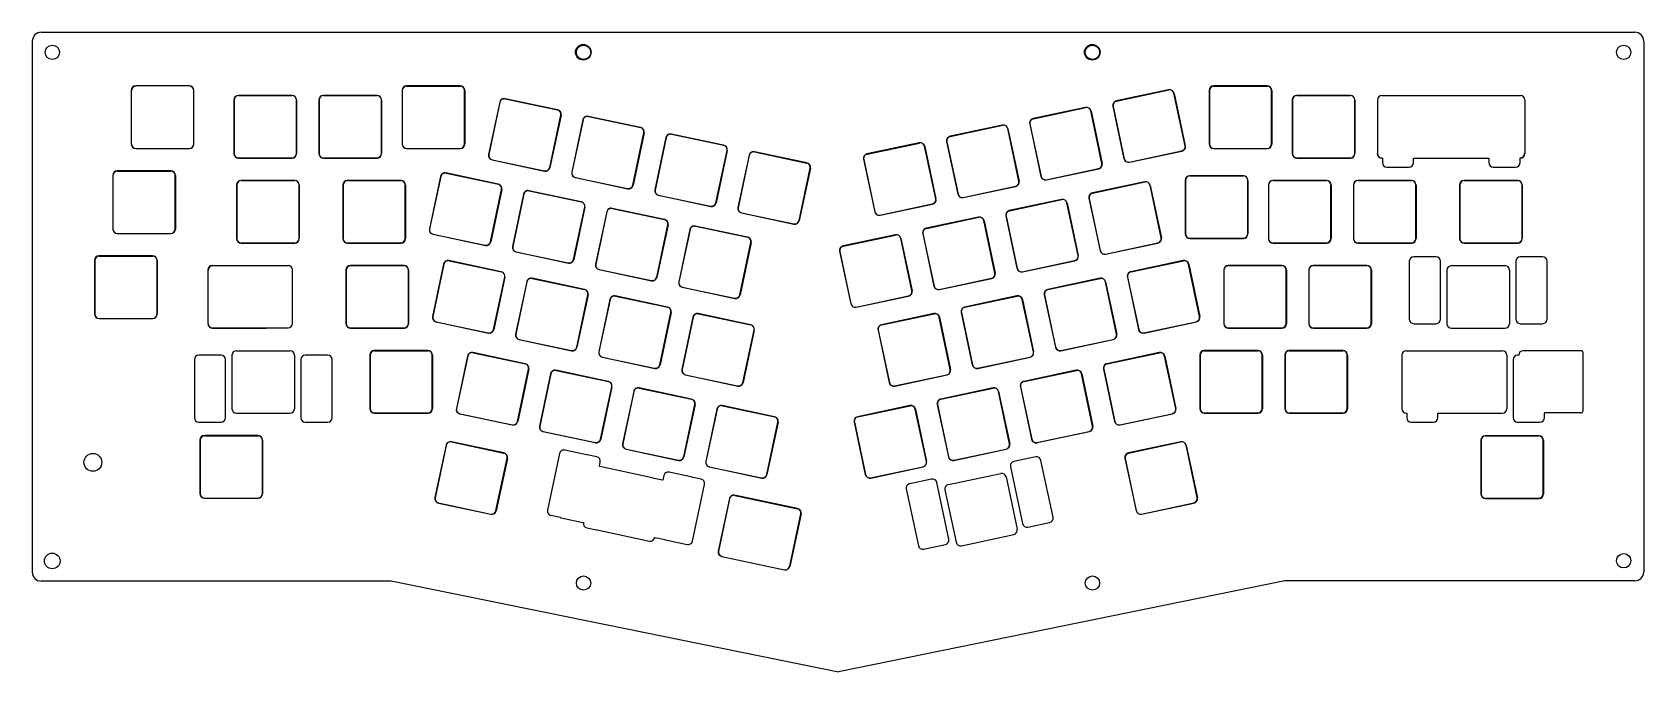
# Model space of a CAD drawing. Header units: metres. Extents: x -24 to 337, y -125 to 18.
import ezdxf

# ---------------------------------------------------------------- set-up
doc = ezdxf.new("R2010")
doc.units = ezdxf.units.M
doc.layers.get('0').update_dxf_attribs({"linetype": 'CONTINUOUS'})

msp = doc.modelspace()

# ---------------------------------------------------------------- linework, layer by layer
for p, q in [((-22.05, 18.46), (335.24, 18.46)), ((-24.05, 16.46), (-24.05, -102.45)), ((337.24, 16.46), (337.24, -102.45)), ((16.31, -33.79), (33.31, -33.79)), ((16.31, -47.79), (33.31, -47.79)), ((323.65, -66.34), (323.65, -53.38)), ((-22.05, -104.45), (56.43, -104.45)), ((56.43, -104.45), (156.72, -124.82)), ((256.76, -104.45), (156.72, -124.82)), ((335.24, -104.45), (256.76, -104.45))]:
    msp.add_line(p, q)
at = {"color": 7, "linetype": 'CONTINUOUS', "lineweight": 25}
for p, q in [((-1.86, 5.45), (-1.86, -6.55)), ((11.14, 6.45), (-0.86, 6.45)), ((12.14, -6.55), (12.14, 5.45)), ((34.16, 4.31), (22.16, 4.31)), ((22.21, 4.27), (34.21, 4.27)), ((53.21, 4.31), (41.21, 4.31)), ((41.26, 4.27), (53.26, 4.27)), ((58.85, 5.45), (58.85, -6.55)), ((58.9, 5.41), (58.9, -6.59)), ((71.85, 6.45), (59.85, 6.45)), ((59.9, 6.41), (71.9, 6.41)), ((72.85, -6.55), (72.85, 5.45)), ((72.9, 5.41), (72.9, -6.59)), ((230.72, 5.56), (218.99, 3.07)), ((219.04, 3.03), (230.78, 5.53)), ((234.41, -6.95), (231.91, 4.79)), ((231.96, 4.76), (234.46, -6.98)), ((239.81, 5.45), (239.81, -6.55)), ((239.86, 5.41), (239.86, -6.59)), ((252.81, 6.45), (240.81, 6.45)), ((240.86, 6.41), (252.86, 6.41)), ((253.81, -6.55), (253.81, 5.45)), ((253.86, 5.41), (253.86, -6.59)), ((271.44, 4.31), (259.44, 4.31)), ((259.49, 4.27), (271.49, 4.27)), ((278.54, 4.27), (309.59, 4.27)), ((21.16, 3.31), (21.16, -8.69)), ((21.21, 3.27), (21.21, -8.73)), ((35.16, -8.69), (35.16, 3.31)), ((35.21, 3.27), (35.21, -8.73)), ((40.21, 3.31), (40.21, -8.69)), ((40.26, 3.27), (40.26, -8.73)), ((54.21, -8.69), (54.21, 3.31)), ((54.26, 3.27), (54.26, -8.73)), ((80.75, 2.81), (78.26, -8.93)), ((80.8, 2.78), (78.31, -8.96)), ((93.68, 1.09), (81.94, 3.58)), ((81.99, 3.55), (93.73, 1.05)), ((212.09, 1.6), (200.35, -0.89)), ((200.4, -0.93), (212.14, 1.57)), ((215.77, -10.91), (213.28, 0.83)), ((213.33, 0.8), (215.82, -10.94)), ((218.22, 1.88), (220.71, -9.86)), ((218.27, 1.85), (220.76, -9.89)), ((258.44, 3.31), (258.44, -8.69)), ((258.49, 3.27), (258.49, -8.73)), ((272.44, -8.69), (272.44, 3.31)), ((272.49, 3.27), (272.49, -8.73)), ((277.54, 3.27), (277.54, -8.73)), ((310.59, 3.27), (310.59, -8.73)), ((91.95, -11.84), (94.45, -0.1)), ((94.5, -0.13), (92, -11.87)), ((99.39, -1.15), (96.89, -12.89)), ((99.44, -1.18), (96.94, -12.92)), ((112.31, -2.87), (100.57, -0.38)), ((100.62, -0.41), (112.36, -2.91)), ((193.46, -2.36), (181.72, -4.85)), ((181.77, -4.89), (193.51, -2.39)), ((197.14, -14.87), (194.64, -3.13)), ((194.69, -3.17), (197.19, -14.9)), ((199.58, -2.08), (202.08, -13.82)), ((199.63, -2.12), (202.13, -13.85)), ((110.58, -15.8), (113.08, -4.06)), ((113.13, -4.1), (110.64, -15.83)), ((118.02, -5.11), (115.52, -16.85)), ((118.07, -5.15), (115.58, -16.88)), ((130.94, -6.83), (119.21, -4.34)), ((119.26, -4.37), (130.99, -6.87)), ((174.82, -6.32), (163.09, -8.81)), ((163.14, -8.85), (174.87, -6.36)), ((178.5, -18.83), (176.01, -7.09)), ((176.06, -7.13), (178.56, -18.86)), ((180.95, -6.04), (183.44, -17.78)), ((181, -6.08), (183.5, -17.81)), ((-0.86, -7.55), (11.14, -7.55)), ((-0.81, -7.59), (11.19, -7.59)), ((22.16, -9.69), (34.16, -9.69)), ((22.21, -9.73), (34.21, -9.73)), ((41.21, -9.69), (53.21, -9.69)), ((41.26, -9.73), (53.26, -9.73)), ((59.85, -7.55), (71.85, -7.55)), ((59.9, -7.59), (71.9, -7.59)), ((79.03, -10.11), (90.76, -12.61)), ((79.08, -10.15), (90.82, -12.64)), ((129.22, -19.76), (131.71, -8.02)), ((131.76, -8.06), (129.27, -19.79)), ((136.65, -9.07), (134.16, -20.81)), ((136.7, -9.11), (134.21, -20.84)), ((149.58, -10.79), (137.84, -8.3)), ((137.89, -8.34), (149.63, -10.83)), ((162.32, -10), (164.81, -21.74)), ((162.37, -10.04), (164.86, -21.77)), ((221.9, -10.63), (233.64, -8.13)), ((221.95, -10.66), (233.69, -8.17)), ((240.81, -7.55), (252.81, -7.55)), ((240.86, -7.59), (252.86, -7.59)), ((259.44, -9.69), (271.44, -9.69)), ((259.49, -9.73), (271.49, -9.73)), ((278.49, -9.69), (278.58, -9.69)), ((278.54, -9.73), (278.63, -9.73)), ((278.63, -9.73), (278.63, -10.73)), ((285.63, -10.73), (285.63, -9.73)), ((285.63, -9.73), (302.51, -9.73)), ((302.51, -9.73), (302.51, -10.73)), ((309.45, -9.69), (309.54, -9.69)), ((309.51, -10.73), (309.51, -9.73)), ((309.51, -9.73), (309.59, -9.73)), ((-6.02, -13.6), (-6.02, -25.6)), ((6.98, -12.6), (-5.02, -12.6)), ((-4.97, -12.64), (7.03, -12.64)), ((7.98, -25.6), (7.98, -13.6)), ((8.03, -13.64), (8.03, -25.64)), ((67.47, -13.84), (64.98, -25.58)), ((67.52, -13.87), (65.03, -25.61)), ((80.4, -15.56), (68.66, -13.07)), ((68.71, -13.1), (80.45, -15.6)), ((97.66, -14.07), (109.4, -16.57)), ((97.71, -14.11), (109.45, -16.6)), ((147.85, -23.72), (150.35, -11.98)), ((150.4, -12.02), (147.9, -23.75)), ((203.26, -14.59), (215, -12.09)), ((203.32, -14.62), (215.05, -12.13)), ((247.45, -13.68), (235.45, -13.68)), ((235.5, -13.72), (247.5, -13.72)), ((279.63, -11.73), (284.63, -11.73)), ((303.51, -11.73), (308.51, -11.73)), ((21.76, -15.74), (21.76, -27.74)), ((21.81, -15.78), (21.81, -27.78)), ((34.76, -14.74), (22.76, -14.74)), ((22.81, -14.78), (34.81, -14.78)), ((35.76, -27.74), (35.76, -15.74)), ((35.81, -15.78), (35.81, -27.78)), ((45.57, -15.74), (45.57, -27.74)), ((45.62, -15.78), (45.62, -27.78)), ((58.57, -14.74), (46.57, -14.74)), ((46.62, -14.78), (58.62, -14.78)), ((59.57, -27.74), (59.57, -15.74)), ((59.62, -15.78), (59.62, -27.78)), ((78.67, -28.49), (81.17, -16.75)), ((81.22, -16.78), (78.72, -28.52)), ((86.11, -17.8), (83.61, -29.54)), ((86.16, -17.83), (83.66, -29.57)), ((99.03, -19.52), (87.29, -17.03)), ((87.34, -17.06), (99.08, -19.56)), ((116.29, -18.03), (128.03, -20.53)), ((184.63, -18.55), (196.37, -16.05)), ((184.68, -18.58), (196.42, -16.09)), ((225.36, -15.05), (213.63, -17.54)), ((213.68, -17.58), (225.42, -15.08)), ((229.05, -27.56), (226.55, -15.82)), ((226.6, -15.85), (229.1, -27.59)), ((234.45, -14.68), (234.45, -26.68)), ((234.5, -14.72), (234.5, -26.72)), ((248.45, -26.68), (248.45, -14.68)), ((248.5, -14.72), (248.5, -26.72)), ((253.08, -15.74), (253.08, -27.74)), ((253.13, -15.78), (253.13, -27.78)), ((266.08, -14.74), (254.08, -14.74)), ((254.13, -14.78), (266.13, -14.78)), ((267.08, -27.74), (267.08, -15.74)), ((267.13, -15.78), (267.13, -27.78)), ((272.13, -15.74), (272.13, -27.74)), ((272.18, -15.78), (272.18, -27.78)), ((285.13, -14.74), (273.13, -14.74)), ((273.18, -14.78), (285.18, -14.78)), ((286.13, -27.74), (286.13, -15.74)), ((286.18, -15.78), (286.18, -27.78)), ((295.95, -15.74), (295.95, -27.74)), ((296, -15.78), (296, -27.78)), ((308.95, -14.74), (296.95, -14.74)), ((297, -14.78), (309, -14.78)), ((309.95, -27.74), (309.95, -15.74)), ((310, -15.78), (310, -27.78)), ((97.3, -32.45), (99.8, -20.71)), ((99.85, -20.75), (97.36, -32.48)), ((117.66, -23.48), (105.93, -20.99)), ((105.98, -21.02), (117.71, -23.52)), ((116.35, -18.07), (128.08, -20.56)), ((166, -22.51), (177.73, -20.01)), ((166.05, -22.54), (177.79, -20.05)), ((206.73, -19.01), (194.99, -21.5)), ((195.04, -21.54), (206.78, -19.04)), ((210.41, -31.52), (207.92, -19.78)), ((207.97, -19.81), (210.46, -31.55)), ((212.86, -18.73), (215.35, -30.47)), ((212.91, -18.76), (215.4, -30.5)), ((104.74, -21.76), (102.24, -33.5)), ((104.79, -21.8), (102.3, -33.53)), ((115.94, -36.41), (118.43, -24.67)), ((118.48, -24.71), (115.99, -36.44)), ((136.3, -27.44), (124.56, -24.95)), ((124.61, -24.99), (136.35, -27.48)), ((134.93, -21.99), (146.67, -24.49)), ((134.98, -22.03), (146.72, -24.52)), ((188.1, -22.97), (176.36, -25.46)), ((176.41, -25.5), (188.15, -23)), ((191.78, -35.48), (189.28, -23.74)), ((189.33, -23.78), (191.83, -35.51)), ((194.22, -22.69), (196.72, -34.43)), ((194.27, -22.73), (196.77, -34.46)), ((-5.02, -26.6), (6.98, -26.6)), ((-4.97, -26.64), (7.03, -26.64)), ((22.76, -28.74), (34.76, -28.74)), ((22.81, -28.78), (34.81, -28.78)), ((46.57, -28.74), (58.57, -28.74)), ((46.62, -28.78), (58.62, -28.78)), ((65.75, -26.76), (77.48, -29.26)), ((65.8, -26.8), (77.54, -29.29)), ((123.37, -25.72), (120.88, -37.46)), ((123.42, -25.76), (120.93, -37.49)), ((134.57, -40.37), (137.07, -28.63)), ((137.12, -28.67), (134.62, -40.4)), ((169.46, -26.93), (157.73, -29.42)), ((157.78, -29.46), (169.51, -26.97)), ((173.14, -39.44), (170.65, -27.7)), ((170.7, -27.74), (173.2, -39.47)), ((175.59, -26.65), (178.08, -38.39)), ((175.64, -26.69), (178.14, -38.42)), ((216.54, -31.24), (228.28, -28.74)), ((216.59, -31.27), (228.33, -28.78)), ((235.45, -27.68), (247.45, -27.68)), ((235.5, -27.72), (247.5, -27.72)), ((254.08, -28.74), (266.08, -28.74)), ((254.13, -28.78), (266.13, -28.78)), ((273.13, -28.74), (285.13, -28.74)), ((273.18, -28.78), (285.18, -28.78)), ((296.95, -28.74), (308.95, -28.74)), ((297, -28.78), (309, -28.78)), ((2.91, -31.65), (-9.09, -31.65)), ((-9.04, -31.69), (2.96, -31.69)), ((84.38, -30.72), (96.12, -33.22)), ((84.43, -30.76), (96.17, -33.25)), ((156.96, -30.61), (159.45, -42.35)), ((157.01, -30.65), (159.5, -42.38)), ((290.68, -31.83), (285.68, -31.83)), ((314.56, -31.83), (309.56, -31.83)), ((-10.09, -32.65), (-10.09, -44.65)), ((-10.04, -32.69), (-10.04, -44.69)), ((3.91, -44.65), (3.91, -32.65)), ((3.96, -32.69), (3.96, -44.69)), ((15.31, -34.79), (15.31, -46.79)), ((16.36, -33.83), (28.36, -33.83)), ((34.31, -46.79), (34.31, -34.79)), ((46.27, -34.79), (46.27, -46.79)), ((46.32, -34.83), (46.32, -46.83)), ((59.27, -33.79), (47.27, -33.79)), ((47.32, -33.83), (59.32, -33.83)), ((60.27, -46.79), (60.27, -34.79)), ((60.32, -34.83), (60.32, -46.83)), ((68.17, -33.47), (65.68, -45.21)), ((68.22, -33.5), (65.73, -45.24)), ((81.1, -35.19), (69.36, -32.7)), ((69.41, -32.73), (81.15, -35.23)), ((103.01, -34.68), (114.75, -37.18)), ((103.07, -34.72), (114.8, -37.21)), ((197.9, -35.2), (209.64, -32.7)), ((197.96, -35.23), (209.69, -32.74)), ((233.98, -32.7), (222.25, -35.19)), ((222.3, -35.23), (234.04, -32.73)), ((237.67, -45.21), (235.17, -33.47)), ((235.22, -33.5), (237.72, -45.24)), ((243.07, -34.79), (243.07, -46.79)), ((243.12, -34.83), (243.12, -46.83)), ((256.07, -33.79), (244.07, -33.79)), ((244.12, -33.83), (256.12, -33.83)), ((257.07, -46.79), (257.07, -34.79)), ((257.12, -34.83), (257.12, -46.83)), ((262.12, -34.79), (262.12, -46.79)), ((262.17, -34.83), (262.17, -46.83)), ((275.12, -33.79), (263.12, -33.79)), ((263.17, -33.83), (275.17, -33.83)), ((276.12, -46.79), (276.12, -34.79)), ((276.17, -34.83), (276.17, -46.83)), ((284.68, -32.83), (284.68, -45.83)), ((291.68, -45.83), (291.68, -32.83)), ((293.12, -34.83), (293.12, -46.83)), ((294.12, -33.83), (306.12, -33.83)), ((307.12, -34.83), (307.12, -46.83)), ((308.56, -32.83), (308.56, -45.83)), ((315.56, -45.83), (315.56, -32.83)), ((79.37, -48.12), (81.87, -36.38)), ((81.92, -36.41), (79.42, -48.15)), ((86.81, -37.43), (84.31, -49.17)), ((86.86, -37.46), (84.36, -49.2)), ((99.73, -39.15), (87.99, -36.66)), ((88.04, -36.69), (99.78, -39.19)), ((121.65, -38.64), (133.39, -41.14)), ((121.7, -38.68), (133.44, -41.17)), ((179.27, -39.16), (191.01, -36.66)), ((179.32, -39.19), (191.06, -36.7)), ((215.35, -36.66), (203.61, -39.15)), ((203.66, -39.19), (215.4, -36.69)), ((219.03, -49.17), (216.54, -37.43)), ((216.59, -37.46), (219.08, -49.2)), ((221.48, -36.38), (223.97, -48.12)), ((221.53, -36.41), (224.02, -48.15)), ((98, -52.08), (100.5, -40.34)), ((100.55, -40.38), (98.06, -52.11)), ((105.44, -41.39), (102.94, -53.13)), ((105.49, -41.43), (103, -53.16)), ((118.36, -43.11), (106.63, -40.62)), ((106.68, -40.65), (118.41, -43.15)), ((160.64, -43.12), (172.37, -40.62)), ((160.69, -43.15), (172.43, -40.66)), ((196.72, -40.62), (184.98, -43.11)), ((185.03, -43.15), (196.77, -40.65)), ((200.4, -53.13), (197.9, -41.39)), ((197.95, -41.43), (200.45, -53.16)), ((202.84, -40.34), (205.34, -52.08)), ((202.89, -40.38), (205.39, -52.11)), ((-9.09, -45.65), (2.91, -45.65)), ((-9.04, -45.69), (2.96, -45.69)), ((66.45, -46.39), (78.18, -48.89)), ((66.5, -46.43), (78.24, -48.92)), ((116.64, -56.04), (119.13, -44.3)), ((119.18, -44.34), (116.69, -56.07)), ((124.07, -45.35), (121.58, -57.09)), ((124.12, -45.39), (121.63, -57.12)), ((137, -47.07), (125.26, -44.58)), ((125.31, -44.62), (137.05, -47.11)), ((178.08, -44.58), (166.35, -47.07)), ((166.4, -47.11), (178.13, -44.62)), ((181.76, -57.09), (179.27, -45.35)), ((179.32, -45.39), (181.82, -57.12)), ((184.21, -44.3), (186.7, -56.04)), ((184.26, -44.34), (186.76, -56.07)), ((225.16, -48.89), (236.9, -46.39)), ((225.21, -48.92), (236.95, -46.43)), ((285.68, -46.83), (290.68, -46.83)), ((309.56, -46.83), (314.56, -46.83)), ((16.36, -47.83), (28.36, -47.83)), ((47.27, -47.79), (59.27, -47.79)), ((47.32, -47.83), (59.32, -47.83)), ((85.08, -50.35), (96.82, -52.85)), ((85.13, -50.39), (96.87, -52.88)), ((135.27, -60), (137.77, -48.26)), ((137.82, -48.3), (135.32, -60.03)), ((165.58, -48.26), (168.07, -60)), ((165.63, -48.3), (168.12, -60.03)), ((206.52, -52.85), (218.26, -50.35)), ((206.58, -52.88), (218.31, -50.39)), ((244.07, -47.79), (256.07, -47.79)), ((244.12, -47.83), (256.12, -47.83)), ((263.12, -47.79), (275.12, -47.79)), ((263.17, -47.83), (275.17, -47.83)), ((294.12, -47.83), (306.12, -47.83)), ((18.28, -53.88), (13.28, -53.88)), ((20.72, -53.88), (20.72, -65.88)), ((21.72, -52.88), (33.72, -52.88)), ((34.72, -53.88), (34.72, -65.88)), ((42.16, -53.88), (37.16, -53.88)), ((51.62, -53.84), (51.62, -65.84)), ((51.67, -53.88), (51.67, -65.88)), ((64.62, -52.84), (52.62, -52.84)), ((52.67, -52.88), (64.67, -52.88)), ((65.62, -65.84), (65.62, -53.84)), ((65.67, -53.88), (65.67, -65.88)), ((73.52, -54.08), (71.03, -65.82)), ((73.57, -54.11), (71.08, -65.85)), ((86.45, -55.8), (74.71, -53.31)), ((74.76, -53.34), (86.5, -55.84)), ((228.62, -53.31), (216.89, -55.8)), ((216.94, -55.84), (228.68, -53.34)), ((232.31, -65.82), (229.81, -54.08)), ((229.86, -54.11), (232.36, -65.85)), ((237.71, -53.84), (237.71, -65.84)), ((237.76, -53.88), (237.76, -65.88)), ((250.71, -52.84), (238.71, -52.84)), ((238.76, -52.88), (250.76, -52.88)), ((251.71, -65.84), (251.71, -53.84)), ((251.76, -53.88), (251.76, -65.88)), ((256.76, -53.84), (256.76, -65.84)), ((256.81, -53.88), (256.81, -65.88)), ((269.76, -52.84), (257.76, -52.84)), ((257.81, -52.88), (269.81, -52.88)), ((270.76, -65.84), (270.76, -53.84)), ((270.81, -53.88), (270.81, -65.88)), ((283.01, -53.88), (283.01, -65.88)), ((284.01, -52.88), (305.53, -52.88)), ((306.53, -53.88), (306.53, -65.88)), ((309.2, -53.88), (308.97, -53.88)), ((323.15, -52.88), (310.2, -52.88)), ((12.28, -54.88), (12.28, -67.88)), ((19.28, -67.88), (19.28, -54.88)), ((36.16, -54.88), (36.16, -67.88)), ((43.16, -67.88), (43.16, -54.88)), ((84.72, -68.73), (87.22, -56.99)), ((87.27, -57.02), (84.77, -68.76)), ((105.08, -59.76), (93.34, -57.27)), ((93.39, -57.3), (105.13, -59.8)), ((103.71, -54.31), (115.45, -56.81)), ((103.77, -54.35), (115.5, -56.84)), ((187.89, -56.81), (199.63, -54.31)), ((187.94, -56.84), (199.68, -54.35)), ((209.99, -57.27), (198.25, -59.76)), ((198.3, -59.8), (210.04, -57.3)), ((216.12, -56.99), (218.61, -68.73)), ((216.17, -57.02), (218.66, -68.76)), ((307.97, -54.88), (307.97, -67.88)), ((92.16, -58.04), (89.66, -69.78)), ((92.21, -58.07), (89.71, -69.81)), ((103.35, -72.69), (105.85, -60.95)), ((105.9, -60.99), (103.41, -72.72)), ((123.71, -63.72), (111.98, -61.23)), ((112.03, -61.26), (123.76, -63.76)), ((122.35, -58.27), (134.09, -60.77)), ((122.4, -58.31), (134.14, -60.8)), ((169.26, -60.77), (180.99, -58.27)), ((169.31, -60.8), (181.05, -58.31)), ((191.36, -61.23), (179.62, -63.72)), ((179.67, -63.76), (191.41, -61.26)), ((197.48, -60.95), (199.98, -72.69)), ((197.53, -60.99), (200.03, -72.72)), ((213.67, -69.78), (211.18, -58.04)), ((211.23, -58.07), (213.72, -69.81)), ((110.79, -62), (108.29, -73.74)), ((110.84, -62.04), (108.35, -73.77)), ((121.99, -76.65), (124.48, -64.91)), ((124.53, -64.95), (122.04, -76.68)), ((178.85, -64.91), (181.34, -76.65)), ((178.9, -64.95), (181.4, -76.68)), ((195.04, -73.74), (192.54, -62)), ((192.59, -62.04), (195.09, -73.77)), ((21.72, -66.88), (33.72, -66.88)), ((52.62, -66.84), (64.62, -66.84)), ((52.67, -66.88), (64.67, -66.88)), ((71.8, -67), (83.53, -69.5)), ((71.85, -67.04), (83.59, -69.53)), ((129.42, -65.96), (126.93, -77.7)), ((129.47, -66), (126.98, -77.73)), ((142.35, -67.68), (130.61, -65.19)), ((130.66, -65.23), (142.4, -67.72)), ((172.72, -65.19), (160.99, -67.68)), ((161.04, -67.72), (172.77, -65.23)), ((176.4, -77.7), (173.91, -65.96)), ((173.96, -66), (176.46, -77.73)), ((219.8, -69.5), (231.54, -67)), ((219.85, -69.53), (231.59, -67.04)), ((238.71, -66.84), (250.71, -66.84)), ((238.76, -66.88), (250.76, -66.88)), ((257.76, -66.84), (269.76, -66.84)), ((257.81, -66.88), (269.81, -66.88)), ((284.01, -66.88), (284.09, -66.88)), ((284.09, -66.88), (284.09, -67.88)), ((291.09, -67.88), (291.09, -66.88)), ((291.09, -66.88), (305.53, -66.88)), ((323.15, -66.84), (314.92, -66.84)), ((314.97, -67.88), (314.97, -66.88)), ((13.28, -68.88), (18.28, -68.88)), ((26.53, -71.89), (14.53, -71.89)), ((14.58, -71.93), (26.58, -71.93)), ((37.16, -68.88), (42.16, -68.88)), ((90.43, -70.96), (102.17, -73.46)), ((90.48, -71), (102.22, -73.49)), ((140.62, -80.61), (143.12, -68.87)), ((143.17, -68.91), (140.67, -80.64)), ((160.22, -68.87), (162.71, -80.61)), ((160.27, -68.91), (162.76, -80.64)), ((201.16, -73.46), (212.9, -70.96)), ((201.22, -73.49), (212.95, -71)), ((285.09, -68.88), (290.09, -68.88)), ((313.71, -71.94), (301.71, -71.94)), ((301.76, -71.98), (313.76, -71.98)), ((308.97, -68.88), (313.97, -68.88)), ((13.53, -72.89), (13.53, -84.89)), ((13.58, -72.93), (13.58, -84.93)), ((27.53, -84.89), (27.53, -72.89)), ((27.58, -72.93), (27.58, -84.93)), ((68.71, -74.07), (66.22, -85.81)), ((68.76, -74.1), (66.27, -85.84)), ((81.64, -75.79), (69.9, -73.3)), ((69.95, -73.33), (81.69, -75.83)), ((100.25, -76.19), (95.36, -75.15)), ((109.06, -74.92), (120.8, -77.42)), ((109.12, -74.96), (120.85, -77.45)), ((182.53, -77.42), (194.27, -74.92)), ((182.58, -77.45), (194.32, -74.96)), ((233.43, -73.3), (221.7, -75.79)), ((221.75, -75.83), (233.49, -73.33)), ((237.12, -85.81), (234.62, -74.07)), ((234.67, -74.1), (237.17, -85.84)), ((300.71, -72.94), (300.71, -84.94)), ((300.76, -72.98), (300.76, -84.98)), ((314.71, -84.94), (314.71, -72.94)), ((314.76, -72.98), (314.76, -84.98)), ((79.91, -88.72), (82.41, -76.98)), ((82.46, -77.01), (79.96, -88.75)), ((94.17, -75.92), (91.47, -88.64)), ((102.53, -76.68), (100.36, -76.22)), ((103.09, -78.85), (103.3, -77.87)), ((114.93, -81.36), (103.19, -78.86)), ((127.7, -78.88), (139.44, -81.38)), ((127.75, -78.92), (139.49, -81.41)), ((163.9, -81.38), (175.63, -78.88)), ((163.95, -81.41), (175.69, -78.92)), ((195.25, -78.91), (197.96, -91.62)), ((200.91, -76.68), (196.02, -77.72)), ((204.8, -90.17), (202.1, -77.45)), ((220.93, -76.98), (223.42, -88.72)), ((220.98, -77.01), (223.47, -88.75)), ((115.02, -81.38), (117.22, -81.85)), ((117.52, -80.88), (117.31, -81.87)), ((123.6, -81.15), (118.71, -80.11)), ((125.89, -81.65), (123.72, -81.19)), ((123.95, -95.55), (126.66, -82.83)), ((177.56, -81.65), (172.67, -82.69)), ((181.45, -95.13), (178.75, -82.42)), ((181.34, -82.89), (193.08, -80.39)), ((194.26, -81.16), (196.76, -92.9)), ((14.53, -85.89), (26.53, -85.89)), ((14.58, -85.93), (26.58, -85.93)), ((132.23, -86.03), (129.74, -97.77)), ((132.28, -86.07), (129.79, -97.81)), ((147.49, -88.25), (133.42, -85.26)), ((133.47, -85.3), (147.54, -88.29)), ((171.9, -83.87), (174.6, -96.59)), ((171.9, -83.87), (174.6, -96.59)), ((180.57, -84.07), (183.06, -95.81)), ((301.71, -85.94), (313.71, -85.94)), ((301.76, -85.98), (313.76, -85.98)), ((66.99, -86.99), (78.72, -89.49)), ((67.04, -87.03), (78.78, -89.52)), ((94.41, -90.28), (92.24, -89.82)), ((94.52, -90.32), (99.41, -91.35)), ((145.76, -101.18), (148.26, -89.44)), ((148.31, -89.47), (145.81, -101.21)), ((224.61, -89.49), (236.35, -86.99)), ((224.66, -89.52), (236.4, -87.03)), ((100.28, -92.56), (102.48, -93.02)), ((102.57, -93.05), (114.31, -95.54)), ((199.14, -92.39), (204.03, -91.36)), ((115.49, -94.76), (115.49, -94.77)), ((117.76, -95.25), (115.59, -94.79)), ((117.88, -95.28), (122.77, -96.32)), ((175.79, -97.36), (180.68, -96.32)), ((184.25, -96.58), (195.99, -94.09)), ((130.51, -98.96), (144.57, -101.95)), ((130.56, -98.99), (144.63, -101.98))]:
    msp.add_line(p, q, dxfattribs=at)
for centre, radius in [((-19.55, 13.96), 1.6), ((99.48, 13.98), 1.75), ((99.54, 13.96), 1.6), ((213.58, 13.98), 1.75), ((213.64, 13.96), 1.6), ((332.74, 13.96), 1.6), ((-10.46, -77.91), 2), ((-19.57, -100), 1.75), ((332.74, -99.95), 1.6), ((99.54, -104.95), 1.6), ((213.64, -104.95), 1.6)]:
    msp.add_circle(centre, radius, dxfattribs=at)
for centre, radius, start, end in [((-22.05, 16.46), 2, 90, 180), ((335.24, 16.46), 2, 0, 90), ((-0.86, 5.45), 1, 90, 180), ((-0.81, 5.41), 1, 90, 180), ((11.14, 5.45), 1, 0, 90), ((11.19, 5.41), 1, 0, 90), ((22.16, 3.31), 1, 90, 180), ((22.21, 3.27), 1, 90, 180), ((34.16, 3.31), 1, 0, 90), ((34.21, 3.27), 1, 0, 90), ((41.21, 3.31), 1, 90, 180), ((41.26, 3.27), 1, 90, 180), ((53.21, 3.31), 1, 360, 90), ((53.26, 3.27), 1, 0, 90), ((59.85, 5.45), 1, 90, 180), ((59.9, 5.41), 1, 90, 180), ((71.85, 5.45), 1, 0, 90), ((71.9, 5.41), 1, 0, 90), ((230.93, 4.58), 1, 12, 102), ((230.98, 4.55), 1, 12, 102), ((240.81, 5.45), 1, 90, 180), ((240.86, 5.41), 1, 90, 180), ((252.81, 5.45), 1, 0, 90), ((252.86, 5.41), 1, 0, 90), ((259.44, 3.31), 1, 90, 180), ((259.49, 3.27), 1, 90, 180), ((271.44, 3.31), 1, 360, 90), ((271.49, 3.27), 1, 360, 90), ((278.54, 3.27), 1, 90, 180), ((309.59, 3.27), 1, 360, 90), ((81.73, 2.6), 1, 78, 168), ((81.78, 2.57), 1, 78, 168), ((93.47, 0.11), 1, 348, 78), ((93.52, 0.07), 1, 348, 78), ((212.3, 0.62), 1, 12, 102), ((212.35, 0.59), 1, 12, 102), ((219.19, 2.09), 1, 102, 192), ((219.25, 2.05), 1, 102, 192), ((100.36, -1.36), 1, 78, 168), ((100.41, -1.39), 1, 78, 168), ((112.1, -3.85), 1, 348, 78), ((112.15, -3.89), 1, 348, 78), ((193.67, -3.34), 1, 12, 102), ((193.72, -3.37), 1, 12, 102), ((200.56, -1.87), 1, 102, 192), ((200.61, -1.91), 1, 102, 192), ((-0.86, -6.55), 1, 180, 270), ((-0.81, -6.59), 1, 180, 270), ((11.14, -6.55), 1, 270, 0), ((11.19, -6.59), 1, 270, 0), ((59.85, -6.55), 1, 180, 270), ((59.9, -6.59), 1, 180, 270), ((71.85, -6.55), 1, 270, 0), ((71.9, -6.59), 1, 270, 0), ((119, -5.32), 1, 78, 168), ((119.05, -5.35), 1, 78, 168), ((130.74, -7.81), 1, 348, 78), ((130.79, -7.85), 1, 348, 78), ((175.03, -7.3), 1, 12, 102), ((175.08, -7.33), 1, 12, 102), ((181.93, -5.83), 1, 102, 192), ((181.98, -5.87), 1, 102, 192), ((233.43, -7.15), 1, 282, 12), ((233.48, -7.19), 1, 282, 12), ((240.81, -6.55), 1, 180, 270), ((240.86, -6.59), 1, 180, 270), ((252.81, -6.55), 1, 270, 0), ((252.86, -6.59), 1, 270, 0), ((22.16, -8.69), 1, 180, 270), ((22.21, -8.73), 1, 180, 270), ((34.16, -8.69), 1, 270, 0), ((34.21, -8.73), 1, 270, 0), ((41.21, -8.69), 1, 180, 270), ((41.26, -8.73), 1, 180, 270), ((53.21, -8.69), 1, 270, 0), ((53.26, -8.73), 1, 270, 0), ((79.23, -9.13), 1, 168, 258), ((79.29, -9.17), 1, 168, 258), ((137.63, -9.28), 1, 78, 168), ((137.68, -9.31), 1, 78, 168), ((149.37, -11.77), 1, 348, 78), ((149.42, -11.81), 1, 348, 78), ((163.29, -9.79), 1, 102, 192), ((163.34, -9.83), 1, 102, 192), ((221.69, -9.65), 1, 192, 282), ((221.74, -9.68), 1, 192, 282), ((259.44, -8.69), 1, 180, 270), ((259.49, -8.73), 1, 180, 270), ((271.44, -8.69), 1, 270, 0), ((271.49, -8.73), 1, 270, 0), ((278.49, -8.69), 1, 180, 270), ((278.54, -8.73), 1, 180, 270), ((279.63, -10.73), 1, 180, 270), ((284.63, -10.73), 1, 270, 0), ((303.51, -10.73), 1, 180, 270), ((308.51, -10.73), 1, 270, 360), ((309.54, -8.69), 1, 270, 0), ((309.59, -8.73), 1, 270, 0), ((-5.02, -13.6), 1, 90, 180), ((-4.97, -13.64), 1, 90, 180), ((6.98, -13.6), 1, 0, 90), ((7.03, -13.64), 1, 0, 90), ((68.45, -14.05), 1, 78, 168), ((68.5, -14.08), 1, 78, 168), ((90.97, -11.63), 1, 258, 348), ((91.02, -11.66), 1, 258, 348), ((97.87, -13.09), 1, 168, 258), ((97.92, -13.13), 1, 168, 258), ((203.06, -13.61), 1, 192, 282), ((203.11, -13.65), 1, 192, 282), ((214.79, -11.11), 1, 282, 12), ((214.85, -11.15), 1, 282, 12), ((235.45, -14.68), 1, 90, 180), ((235.5, -14.72), 1, 90, 180), ((247.45, -14.68), 1, 0, 90), ((247.5, -14.72), 1, 0, 90), ((22.76, -15.74), 1, 90, 180), ((22.81, -15.78), 1, 90, 180), ((34.76, -15.74), 1, 0, 90), ((34.81, -15.78), 1, 0, 90), ((46.57, -15.74), 1, 90, 180), ((46.62, -15.78), 1, 90, 180), ((58.57, -15.74), 1, 0, 90), ((58.62, -15.78), 1, 0, 90), ((80.19, -16.54), 1, 348, 78), ((80.24, -16.58), 1, 348, 78), ((87.08, -18.01), 1, 78, 168), ((87.13, -18.04), 1, 78, 168), ((109.61, -15.59), 1, 258, 348), ((109.66, -15.63), 1, 258, 348), ((116.5, -17.06), 1, 168, 258), ((116.55, -17.09), 1, 168, 258), ((184.42, -17.57), 1, 192, 282), ((184.47, -17.61), 1, 192, 282), ((196.16, -15.08), 1, 282, 12), ((196.21, -15.11), 1, 282, 12), ((213.83, -18.52), 1, 102, 192), ((213.89, -18.56), 1, 102, 192), ((225.57, -16.03), 1, 12, 102), ((225.62, -16.06), 1, 12, 102), ((254.08, -15.74), 1, 90, 180), ((254.13, -15.78), 1, 90, 180), ((266.08, -15.74), 1, 0, 90), ((266.13, -15.78), 1, 0, 90), ((273.13, -15.74), 1, 90, 180), ((273.18, -15.78), 1, 90, 180), ((285.13, -15.74), 1, 0, 90), ((285.18, -15.78), 1, 0, 90), ((296.95, -15.74), 1, 90, 180), ((297, -15.78), 1, 90, 180), ((308.95, -15.74), 1, 0, 90), ((309, -15.78), 1, 360, 90), ((98.82, -20.5), 1, 348, 78), ((98.87, -20.54), 1, 348, 78), ((105.72, -21.97), 1, 78, 168), ((105.77, -22), 1, 78, 168), ((128.24, -19.55), 1, 258, 348), ((128.29, -19.59), 1, 258, 348), ((135.14, -21.02), 1, 168, 258), ((135.19, -21.05), 1, 168, 258), ((177.53, -19.04), 1, 282, 12), ((177.58, -19.07), 1, 282, 12), ((195.2, -22.48), 1, 102, 192), ((195.25, -22.52), 1, 102, 192), ((206.94, -19.99), 1, 12, 102), ((206.99, -20.02), 1, 12, 102), ((117.46, -24.46), 1, 348, 78), ((117.51, -24.5), 1, 348, 78), ((124.35, -25.93), 1, 78, 168), ((124.4, -25.96), 1, 78, 168), ((146.87, -23.51), 1, 258, 348), ((146.92, -23.55), 1, 258, 348), ((165.79, -21.53), 1, 192, 282), ((165.84, -21.57), 1, 192, 282), ((188.31, -23.95), 1, 12, 102), ((188.36, -23.98), 1, 12, 102), ((-5.02, -25.6), 1, 180, 270), ((-4.97, -25.64), 1, 180, 270), ((6.98, -25.6), 1, 270, 0), ((7.03, -25.64), 1, 270, 0), ((22.76, -27.74), 1, 180, 270), ((22.81, -27.78), 1, 180, 270), ((34.76, -27.74), 1, 270, 0), ((34.81, -27.78), 1, 270, 0), ((46.57, -27.74), 1, 180, 270), ((46.62, -27.78), 1, 180, 270), ((58.57, -27.74), 1, 270, 0), ((58.62, -27.78), 1, 270, 0), ((65.95, -25.78), 1, 168, 258), ((66.01, -25.82), 1, 168, 258), ((77.69, -28.28), 1, 258, 348), ((77.74, -28.31), 1, 258, 348), ((136.09, -28.42), 1, 348, 78), ((136.14, -28.46), 1, 348, 78), ((169.67, -27.91), 1, 12, 102), ((169.72, -27.94), 1, 12, 102), ((176.57, -26.44), 1, 102, 192), ((176.62, -26.48), 1, 102, 192), ((228.07, -27.76), 1, 282, 12), ((228.12, -27.8), 1, 282, 12), ((235.45, -26.68), 1, 180, 270), ((235.5, -26.72), 1, 180, 270), ((247.45, -26.68), 1, 270, 0), ((247.5, -26.72), 1, 270, 0), ((254.08, -27.74), 1, 180, 270), ((254.13, -27.78), 1, 180, 270), ((266.08, -27.74), 1, 270, 0), ((266.13, -27.78), 1, 270, 0), ((273.13, -27.74), 1, 180, 270), ((273.18, -27.78), 1, 180, 270), ((285.13, -27.74), 1, 270, 0), ((285.18, -27.78), 1, 270, 0), ((296.95, -27.74), 1, 180, 270), ((297, -27.78), 1, 180, 270), ((308.95, -27.74), 1, 270, 0), ((309, -27.78), 1, 270, 0), ((-9.09, -32.65), 1, 90, 180), ((-9.04, -32.69), 1, 90, 180), ((2.91, -32.65), 1, 0, 90), ((2.96, -32.69), 1, 0, 90), ((84.59, -29.74), 1, 168, 258), ((84.64, -29.78), 1, 168, 258), ((96.33, -32.24), 1, 258, 348), ((96.38, -32.28), 1, 258, 348), ((157.93, -30.4), 1, 102, 192), ((157.98, -30.44), 1, 102, 192), ((209.43, -31.72), 1, 282, 12), ((209.49, -31.76), 1, 282, 12), ((216.33, -30.26), 1, 192, 282), ((216.38, -30.29), 1, 192, 282), ((285.68, -32.83), 1, 90, 180), ((290.68, -32.83), 1, 0, 90), ((309.56, -32.83), 1, 90, 180), ((314.56, -32.83), 1, 0, 90), ((16.31, -34.79), 1, 90, 180), ((16.36, -34.83), 1, 90, 180), ((33.31, -34.79), 1, 0, 90), ((47.27, -34.79), 1, 90, 180), ((47.32, -34.83), 1, 90, 180), ((59.27, -34.79), 1, 0, 90), ((59.32, -34.83), 1, 0, 90), ((69.15, -33.68), 1, 78, 168), ((69.2, -33.71), 1, 78, 168), ((80.89, -36.17), 1, 348, 78), ((80.94, -36.21), 1, 348, 78), ((103.22, -33.71), 1, 168, 258), ((103.27, -33.74), 1, 168, 258), ((190.8, -35.69), 1, 282, 12), ((190.85, -35.72), 1, 282, 12), ((197.7, -34.22), 1, 192, 282), ((197.75, -34.26), 1, 192, 282), ((222.45, -36.17), 1, 102, 192), ((222.51, -36.21), 1, 102, 192), ((234.19, -33.68), 1, 12, 102), ((234.24, -33.71), 1, 12, 102), ((244.07, -34.79), 1, 90, 180), ((244.12, -34.83), 1, 90, 180), ((256.07, -34.79), 1, 0, 90), ((256.12, -34.83), 1, 0, 90), ((263.12, -34.79), 1, 90, 180), ((263.17, -34.83), 1, 90, 180), ((275.12, -34.79), 1, 0, 90), ((275.17, -34.83), 1, 0, 90), ((294.12, -34.83), 1, 90, 180), ((306.12, -34.83), 1, 360, 90), ((87.78, -37.64), 1, 78, 168), ((87.83, -37.67), 1, 78, 168), ((99.52, -40.13), 1, 348, 78), ((99.57, -40.17), 1, 348, 78), ((114.96, -36.2), 1, 258, 348), ((115.01, -36.24), 1, 258, 348), ((121.86, -37.67), 1, 168, 258), ((121.91, -37.7), 1, 168, 258), ((172.17, -39.65), 1, 282, 12), ((172.22, -39.68), 1, 282, 12), ((179.06, -38.18), 1, 192, 282), ((179.11, -38.22), 1, 192, 282), ((203.82, -40.13), 1, 102, 192), ((203.87, -40.17), 1, 102, 192), ((215.56, -37.64), 1, 12, 102), ((215.61, -37.67), 1, 12, 102), ((106.42, -41.6), 1, 78, 168), ((106.47, -41.63), 1, 78, 168), ((118.16, -44.09), 1, 348, 78), ((118.21, -44.13), 1, 348, 78), ((133.59, -40.16), 1, 258, 348), ((133.64, -40.2), 1, 258, 348), ((160.43, -42.14), 1, 192, 282), ((160.48, -42.18), 1, 192, 282), ((185.19, -44.09), 1, 102, 192), ((185.24, -44.13), 1, 102, 192), ((196.93, -41.6), 1, 12, 102), ((196.98, -41.63), 1, 12, 102), ((-9.09, -44.65), 1, 180, 270), ((-9.04, -44.69), 1, 180, 270), ((2.91, -44.65), 1, 270, 0), ((2.96, -44.69), 1, 270, 0), ((16.31, -46.79), 1, 180, 270), ((16.36, -46.83), 1, 180, 270), ((33.31, -46.79), 1, 270, 0), ((47.27, -46.79), 1, 180, 270), ((47.32, -46.83), 1, 180, 270), ((59.27, -46.79), 1, 270, 0), ((59.32, -46.83), 1, 270, 0), ((66.65, -45.41), 1, 168, 258), ((66.71, -45.45), 1, 168, 258), ((125.05, -45.56), 1, 78, 168), ((125.1, -45.59), 1, 78, 168), ((178.29, -45.56), 1, 12, 102), ((178.34, -45.59), 1, 12, 102), ((236.69, -45.41), 1, 282, 12), ((236.74, -45.45), 1, 282, 12), ((244.07, -46.79), 1, 180, 270), ((244.12, -46.83), 1, 180, 270), ((256.07, -46.79), 1, 270, 0), ((256.12, -46.83), 1, 270, 0), ((263.12, -46.79), 1, 180, 270), ((263.17, -46.83), 1, 180, 270), ((275.12, -46.79), 1, 270, 0), ((275.17, -46.83), 1, 270, 0), ((285.68, -45.83), 1, 180, 270), ((290.68, -45.83), 1, 270, 0), ((294.12, -46.83), 1, 180, 270), ((306.12, -46.83), 1, 270, 0), ((309.56, -45.83), 1, 180, 270), ((314.56, -45.83), 1, 270, 0), ((78.39, -47.91), 1, 258, 348), ((78.44, -47.94), 1, 258, 348), ((85.29, -49.37), 1, 168, 258), ((85.34, -49.41), 1, 168, 258), ((136.79, -48.05), 1, 348, 78), ((136.84, -48.09), 1, 348, 78), ((166.55, -48.05), 1, 102, 192), ((166.6, -48.09), 1, 102, 192), ((218.05, -49.37), 1, 282, 12), ((218.11, -49.41), 1, 282, 12), ((224.95, -47.91), 1, 192, 282), ((225, -47.94), 1, 192, 282), ((13.28, -54.88), 1, 90, 180), ((18.28, -54.88), 1, 360, 90), ((21.72, -53.88), 1, 90, 180), ((33.72, -53.88), 1, 0, 90), ((37.16, -54.88), 1, 90, 180), ((42.16, -54.88), 1, 0, 90), ((52.62, -53.84), 1, 90, 180), ((52.67, -53.88), 1, 90, 180), ((64.62, -53.84), 1, 0, 90), ((64.67, -53.88), 1, 0, 90), ((74.5, -54.29), 1, 78, 168), ((74.55, -54.32), 1, 78, 168), ((97.03, -51.87), 1, 258, 348), ((97.08, -51.91), 1, 258, 348), ((103.92, -53.34), 1, 168, 258), ((103.97, -53.37), 1, 168, 258), ((199.42, -53.34), 1, 282, 12), ((199.47, -53.37), 1, 282, 12), ((206.32, -51.87), 1, 192, 282), ((206.37, -51.91), 1, 192, 282), ((228.83, -54.29), 1, 12, 102), ((228.88, -54.32), 1, 12, 102), ((238.71, -53.84), 1, 90, 180), ((238.76, -53.88), 1, 90, 180), ((250.71, -53.84), 1, 0, 90), ((250.76, -53.88), 1, 0, 90), ((257.76, -53.84), 1, 90, 180), ((257.81, -53.88), 1, 90, 180), ((269.76, -53.84), 1, 360, 90), ((269.81, -53.88), 1, 360, 90), ((284.01, -53.88), 1, 90, 180), ((305.53, -53.88), 1, 360, 90), ((308.97, -54.88), 1, 90, 180), ((310.2, -53.88), 1, 90, 180), ((323.15, -53.38), 0.5, 0, 90), ((86.24, -56.78), 1, 348, 78), ((86.29, -56.82), 1, 348, 78), ((93.13, -58.25), 1, 78, 168), ((93.18, -58.28), 1, 78, 168), ((115.66, -55.83), 1, 258, 348), ((115.71, -55.87), 1, 258, 348), ((122.56, -57.3), 1, 168, 258), ((122.61, -57.33), 1, 168, 258), ((180.79, -57.3), 1, 282, 12), ((180.84, -57.33), 1, 282, 12), ((187.68, -55.83), 1, 192, 282), ((187.73, -55.87), 1, 192, 282), ((210.2, -58.25), 1, 12, 102), ((210.25, -58.28), 1, 12, 102), ((217.09, -56.78), 1, 102, 192), ((217.15, -56.82), 1, 102, 192), ((104.87, -60.74), 1, 348, 78), ((104.92, -60.78), 1, 348, 78), ((111.77, -62.21), 1, 78, 168), ((111.82, -62.24), 1, 78, 168), ((134.29, -59.79), 1, 258, 348), ((134.34, -59.83), 1, 258, 348), ((169.05, -59.79), 1, 192, 282), ((169.1, -59.83), 1, 192, 282), ((191.57, -62.21), 1, 12, 102), ((191.62, -62.24), 1, 12, 102), ((198.46, -60.74), 1, 102, 192), ((198.51, -60.78), 1, 102, 192), ((123.51, -64.7), 1, 348, 78), ((123.56, -64.74), 1, 348, 78), ((179.83, -64.7), 1, 102, 192), ((179.88, -64.74), 1, 102, 192), ((13.28, -67.88), 1, 180, 270), ((18.28, -67.88), 1, 270, 0), ((21.72, -65.88), 1, 180, 270), ((33.72, -65.88), 1, 270, 0), ((37.16, -67.88), 1, 180, 270), ((42.16, -67.88), 1, 270, 0), ((52.62, -65.84), 1, 180, 270), ((52.67, -65.88), 1, 180, 270), ((64.62, -65.84), 1, 270, 0), ((64.67, -65.88), 1, 270, 0), ((72, -66.02), 1, 168, 258), ((72.06, -66.06), 1, 168, 258), ((130.4, -66.17), 1, 78, 168), ((130.45, -66.2), 1, 78, 168), ((142.14, -68.66), 1, 348, 78), ((142.19, -68.7), 1, 348, 78), ((161.19, -68.66), 1, 102, 192), ((161.24, -68.7), 1, 102, 192), ((172.93, -66.17), 1, 12, 102), ((172.98, -66.2), 1, 12, 102), ((231.33, -66.02), 1, 282, 12), ((231.38, -66.06), 1, 282, 12), ((238.71, -65.84), 1, 180, 270), ((238.76, -65.88), 1, 180, 270), ((250.71, -65.84), 1, 270, 0), ((250.76, -65.88), 1, 270, 360), ((257.76, -65.84), 1, 180, 270), ((257.81, -65.88), 1, 180, 270), ((269.76, -65.84), 1, 270, 0), ((269.81, -65.88), 1, 270, 0), ((284.01, -65.88), 1, 180, 270), ((285.09, -67.88), 1, 180, 270), ((290.09, -67.88), 1, 270, 0), ((305.53, -65.88), 1, 270, 0), ((308.97, -67.88), 1, 180, 270), ((313.97, -67.88), 1, 270, 360), ((323.15, -66.34), 0.5, 270, 0), ((14.53, -72.89), 1, 90, 180), ((14.58, -72.93), 1, 90, 180), ((26.53, -72.89), 1, 0, 90), ((26.58, -72.93), 1, 0, 90), ((83.74, -68.52), 1, 258, 348), ((83.79, -68.55), 1, 258, 348), ((90.64, -69.98), 1, 168, 258), ((90.69, -70.02), 1, 168, 258), ((212.69, -69.98), 1, 282, 12), ((212.75, -70.02), 1, 282, 12), ((219.59, -68.52), 1, 192, 282), ((219.64, -68.55), 1, 192, 282), ((301.71, -72.94), 1, 90, 180), ((301.76, -72.98), 1, 90, 180), ((313.71, -72.94), 1, 0, 90), ((313.76, -72.98), 1, 0, 90), ((69.69, -74.28), 1, 78, 168), ((69.74, -74.31), 1, 78, 168), ((81.43, -76.77), 1, 348, 78), ((81.48, -76.81), 1, 348, 78), ((95.15, -76.13), 1, 78, 168), ((102.38, -72.48), 1, 258, 348), ((102.43, -72.52), 1, 258, 348), ((109.27, -73.95), 1, 168, 258), ((109.32, -73.98), 1, 168, 258), ((194.06, -73.95), 1, 282, 12), ((194.11, -73.98), 1, 282, 12), ((200.96, -72.48), 1, 192, 282), ((201.01, -72.52), 1, 192, 282), ((221.9, -76.77), 1, 102, 192), ((221.96, -76.81), 1, 102, 192), ((233.64, -74.28), 1, 12, 102), ((233.69, -74.31), 1, 12, 102), ((100.04, -77.17), 1, 71.1626, 78), ((102.32, -77.66), 1, 348, 78), ((102.98, -79.84), 1, 78, 83.416), ((121.01, -76.44), 1, 258, 348), ((121.06, -76.48), 1, 258, 348), ((127.91, -77.91), 1, 168, 258), ((127.96, -77.94), 1, 168, 258), ((175.43, -77.91), 1, 282, 12), ((175.48, -77.94), 1, 282, 12), ((182.32, -76.44), 1, 192, 282), ((182.37, -76.48), 1, 192, 282), ((196.23, -78.7), 1, 102, 192), ((201.12, -77.66), 1, 12, 102), ((114.72, -82.33), 1, 72.4952, 78), ((117.01, -82.83), 1, 72.2962, 78), ((118.5, -81.09), 1, 78, 168), ((123.39, -82.13), 1, 71.1626, 78), ((125.68, -82.62), 1, 348, 78), ((139.64, -80.4), 1, 258, 348), ((139.69, -80.44), 1, 258, 348), ((163.69, -80.4), 1, 192, 282), ((163.74, -80.44), 1, 192, 282), ((172.88, -83.66), 1, 102, 192), ((177.77, -82.63), 1, 12, 102), ((181.55, -83.87), 1, 102, 192), ((193.28, -81.37), 1, 12, 102), ((14.53, -84.89), 1, 180, 270), ((14.58, -84.93), 1, 180, 270), ((26.53, -84.89), 1, 270, 0), ((26.58, -84.93), 1, 270, 0), ((67.19, -86.01), 1, 168, 258), ((67.25, -86.05), 1, 168, 258), ((133.21, -86.24), 1, 78, 168), ((133.26, -86.28), 1, 78, 168), ((236.14, -86.01), 1, 282, 12), ((236.19, -86.05), 1, 282, 12), ((301.71, -84.94), 1, 180, 270), ((301.76, -84.98), 1, 180, 270), ((313.71, -84.94), 1, 270, 0), ((313.76, -84.98), 1, 270, 0), ((78.93, -88.51), 1, 258, 348), ((78.98, -88.54), 1, 258, 348), ((92.44, -88.84), 1, 168, 258), ((94.73, -89.34), 1, 251.1626, 258), ((147.28, -89.23), 1, 348, 78), ((147.33, -89.27), 1, 348, 78), ((203.82, -90.38), 1, 282, 12), ((224.4, -88.51), 1, 192, 282), ((224.45, -88.54), 1, 192, 282), ((99.62, -90.38), 1, 258, 263.416), ((100.48, -91.58), 1, 168.0084, 258), ((102.78, -92.07), 1, 252.4952, 258), ((195.78, -93.11), 1, 282, 12), ((198.93, -91.42), 1, 192, 282), ((114.51, -94.56), 1, 258, 348), ((115.8, -93.81), 1, 252.2962, 258), ((118.08, -94.3), 1, 251.1626, 258), ((122.98, -95.34), 1, 258, 348), ((175.58, -96.38), 1, 192, 282), ((180.47, -95.34), 1, 282, 12), ((180.47, -95.34), 1, 282, 12), ((184.04, -95.6), 1, 192, 282), ((130.72, -97.98), 1, 168, 258), ((130.77, -98.01), 1, 168, 258), ((-22.07, -102.5), 2, 180, 270), ((144.78, -100.97), 1, 258, 348), ((144.83, -101), 1, 258, 348), ((335.24, -102.45), 2, 270, 0)]:
    msp.add_arc(centre, radius, start, end, dxfattribs=at)

doc.saveas('drawing.dxf')
